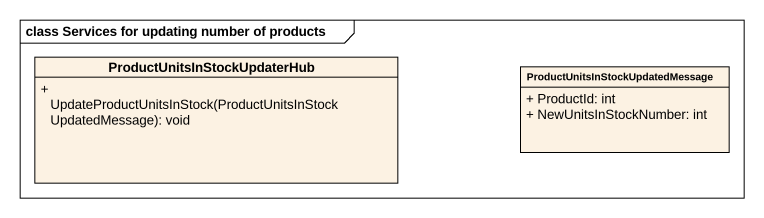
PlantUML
@startuml
mainframe class Services for updating number of products
hide circle
hide empty members
skinparam classAttributeIconSize 0
class "ProductUnitsInStockUpdaterHub" as ProductUnitsInStockUpdaterHu {
  + UpdateProductUnitsInStock(ProductUnitsInStockUpdatedMessage): void
}
class "ProductUnitsInStockUpdatedMessage" as ProductUnitsInStockUpdatedMe {
  + ProductId: int
  + NewUnitsInStockNumber: int
}
@enduml
